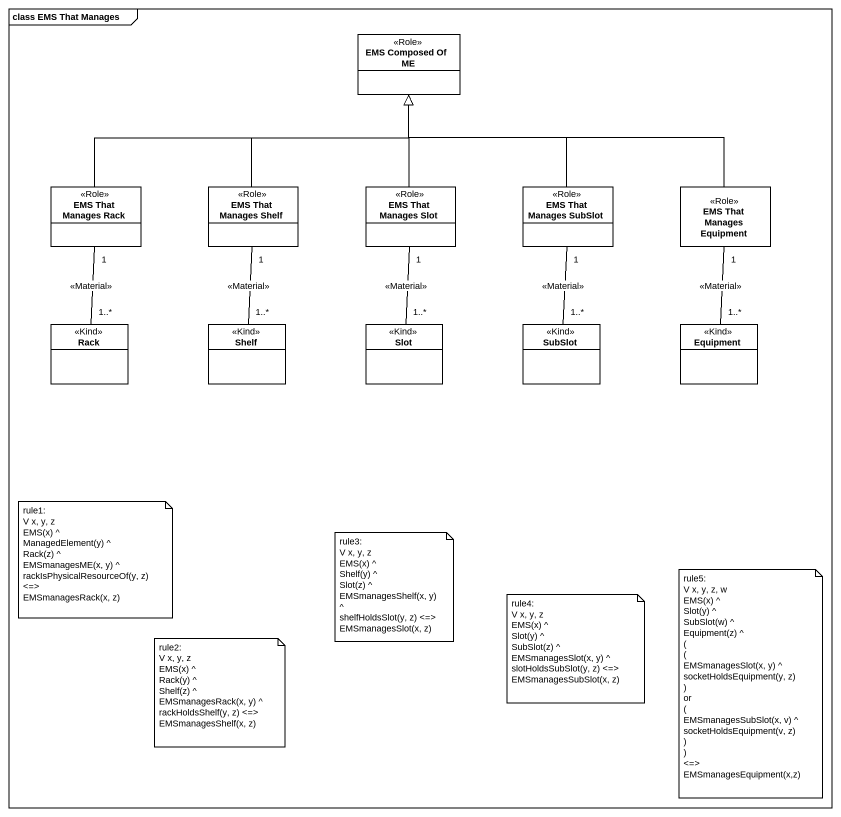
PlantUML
@startuml
mainframe class EMS That Manages
hide circle
hide empty members
class "EMS Composed Of ME" as EMS_Composed_Of_ME <<Role>> #FFFFFF
class "EMS That Manages Rack" as EMS_That_Manages_Rack <<Role>>
class "EMS That Manages Shelf" as EMS_That_Manages_Shelf <<Role>>
class "EMS That Manages Slot" as EMS_That_Manages_Slot <<Role>>
class "EMS That Manages SubSlot" as EMS_That_Manages_SubSlot <<Role>>
class "EMS That Manages Equipment" as EMS_That_Manages_Equipment <<Role>>
class Rack <<Kind>> #FFFFFF
class Shelf <<Kind>> #FFFFFF
class Slot <<Kind>> #FFFFFF
class SubSlot <<Kind>> #FFFFFF
class Equipment <<Kind>> #FFFFFF
EMS_That_Manages_Rack -right-|> EMS_Composed_Of_ME
EMS_That_Manages_Rack "1" -- "1..*" Rack : <<Material>>
EMS_That_Manages_Shelf -up-|> EMS_Composed_Of_ME
EMS_That_Manages_Shelf "1" -- "1..*" Shelf : <<Material>>
EMS_That_Manages_Slot -up-|> EMS_Composed_Of_ME
EMS_That_Manages_Slot "1" -- "1..*" Slot : <<Material>>
EMS_That_Manages_SubSlot -up-|> EMS_Composed_Of_ME
EMS_That_Manages_SubSlot "1" -- "1..*" SubSlot : <<Material>>
EMS_That_Manages_Equipment -left-|> EMS_Composed_Of_ME
EMS_That_Manages_Equipment "1" -- "1..*" Equipment : <<Material>>
note as N1
  rule1:
  V x, y, z
  EMS(x) ^
  ManagedElement(y) ^
  Rack(z) ^
  EMSmanagesME(x, y) ^
  rackIsPhysicalResourceOf(y, z) <=>
  EMSmanagesRack(x, z)
end note
note as N2
  rule3:
  V x, y, z
  EMS(x) ^
  Shelf(y) ^
  Slot(z) ^
  EMSmanagesShelf(x, y) ^
  shelfHoldsSlot(y, z) <=>
  EMSmanagesSlot(x, z)
end note
note as N3
  rule4:
  V x, y, z
  EMS(x) ^
  Slot(y) ^
  SubSlot(z) ^
  EMSmanagesSlot(x, y) ^
  slotHoldsSubSlot(y, z) <=>
  EMSmanagesSubSlot(x, z)
end note
note as N4
  rule5:
  V x, y, z, w
  EMS(x) ^
  Slot(y) ^
  SubSlot(w) ^
  Equipment(z) ^
  (
  (
  EMSmanagesSlot(x, y) ^
  socketHoldsEquipment(y, z)
  )
  or
  (
  EMSmanagesSubSlot(x, v) ^
  socketHoldsEquipment(v, z)
  )
  )
  <=>
  EMSmanagesEquipment(x,z)
end note
note as N5
  rule2:
  V x, y, z
  EMS(x) ^
  Rack(y) ^
  Shelf(z) ^
  EMSmanagesRack(x, y) ^
  rackHoldsShelf(y, z) <=>
  EMSmanagesShelf(x, z)
end note
@enduml
